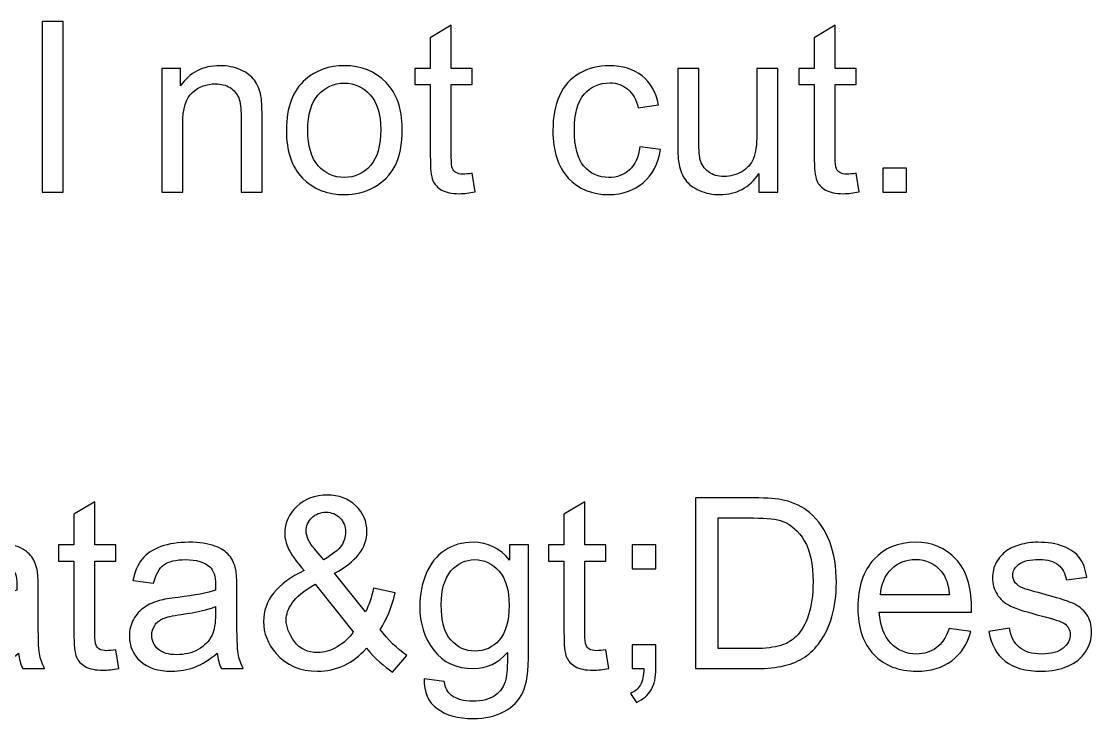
# Model space of a CAD drawing. Header units: centimetres. Extents: x -30.6 to 14.2, y -21.2 to 7.4.
# Drawn here: x -23.439 to -21.775, y -0.649 to 0.434 of the extents above; entities that cross this region are included whole.
import ezdxf

# ---------------------------------------------------------------- set-up
doc = ezdxf.new("R2010")
doc.units = ezdxf.units.CM
doc.header["$MEASUREMENT"] = 0
doc.layers.add('Layer 1', color=7, linetype='Continuous')

msp = doc.modelspace()

# ---------------------------------------------------------------- linework, layer by layer
at = {"layer": 'Layer 1'}
for points, knots in [([(-23.40646, 0.16917), (-23.40646, 0.16917), (-23.40646, 0.43439), (-23.40646, 0.43439), (-23.40646, 0.43439), (-23.40646, 0.43439), (-23.37387, 0.43439), (-23.37387, 0.43439), (-23.37387, 0.43439), (-23.37387, 0.43439), (-23.37387, 0.16917), (-23.37387, 0.16917), (-23.37387, 0.16917), (-23.37387, 0.16917), (-23.40646, 0.16917), (-23.40646, 0.16917)], [0, 0, 0, 0, 0.2, 0.2, 0.2, 0.2, 0.4, 0.4, 0.4, 0.4, 0.6, 0.6, 0.6, 0.6, 1, 1, 1, 1]), ([(-22.73772, 0.19825), (-22.73772, 0.19825), (-22.73328, 0.16948), (-22.73328, 0.16948), (-22.73328, 0.16948), (-22.74241, 0.16756), (-22.75063, 0.16658), (-22.75779, 0.16658), (-22.75779, 0.16658), (-22.76958, 0.16658), (-22.77872, 0.16843), (-22.78526, 0.1722), (-22.78526, 0.1722), (-22.79174, 0.17596), (-22.79631, 0.18084), (-22.79896, 0.18695), (-22.79896, 0.18695), (-22.80162, 0.19306), (-22.80292, 0.2059), (-22.80292, 0.22547), (-22.80292, 0.22547), (-22.80292, 0.22547), (-22.80292, 0.33623), (-22.80292, 0.33623), (-22.80292, 0.33623), (-22.80292, 0.33623), (-22.82699, 0.33623), (-22.82699, 0.33623), (-22.82699, 0.33623), (-22.82699, 0.33623), (-22.82699, 0.36142), (-22.82699, 0.36142), (-22.82699, 0.36142), (-22.82699, 0.36142), (-22.80292, 0.36142), (-22.80292, 0.36142), (-22.80292, 0.36142), (-22.80292, 0.36142), (-22.80292, 0.40896), (-22.80292, 0.40896), (-22.80292, 0.40896), (-22.80292, 0.40896), (-22.77032, 0.42853), (-22.77032, 0.42853), (-22.77032, 0.42853), (-22.77032, 0.42853), (-22.77032, 0.36142), (-22.77032, 0.36142), (-22.77032, 0.36142), (-22.77032, 0.36142), (-22.73772, 0.36142), (-22.73772, 0.36142), (-22.73772, 0.36142), (-22.73772, 0.36142), (-22.73772, 0.33623), (-22.73772, 0.33623), (-22.73772, 0.33623), (-22.73772, 0.33623), (-22.77032, 0.33623), (-22.77032, 0.33623), (-22.77032, 0.33623), (-22.77032, 0.33623), (-22.77032, 0.22362), (-22.77032, 0.22362), (-22.77032, 0.22362), (-22.77032, 0.2143), (-22.76976, 0.20831), (-22.76859, 0.20566), (-22.76859, 0.20566), (-22.76748, 0.203), (-22.76563, 0.2009), (-22.76303, 0.1993), (-22.76303, 0.1993), (-22.76044, 0.19775), (-22.75674, 0.19695), (-22.75192, 0.19695), (-22.75192, 0.19695), (-22.74834, 0.19695), (-22.74359, 0.19738), (-22.73772, 0.19825)], [0, 0, 0, 0, 0.047619, 0.047619, 0.047619, 0.047619, 0.0952381, 0.0952381, 0.0952381, 0.0952381, 0.1428571, 0.1428571, 0.1428571, 0.1428571, 0.1904762, 0.1904762, 0.1904762, 0.1904762, 0.2380952, 0.2380952, 0.2380952, 0.2380952, 0.2857143, 0.2857143, 0.2857143, 0.2857143, 0.3333333, 0.3333333, 0.3333333, 0.3333333, 0.3809524, 0.3809524, 0.3809524, 0.3809524, 0.4285714, 0.4285714, 0.4285714, 0.4285714, 0.4761905, 0.4761905, 0.4761905, 0.4761905, 0.5238095, 0.5238095, 0.5238095, 0.5238095, 0.5714286, 0.5714286, 0.5714286, 0.5714286, 0.6190476, 0.6190476, 0.6190476, 0.6190476, 0.6666667, 0.6666667, 0.6666667, 0.6666667, 0.7142857, 0.7142857, 0.7142857, 0.7142857, 0.7619048, 0.7619048, 0.7619048, 0.7619048, 0.8095238, 0.8095238, 0.8095238, 0.8095238, 0.8571429, 0.8571429, 0.8571429, 0.8571429, 0.9047619, 0.9047619, 0.9047619, 0.9047619, 1, 1, 1, 1]), ([(-22.14065, 0.19825), (-22.14065, 0.19825), (-22.13621, 0.16948), (-22.13621, 0.16948), (-22.13621, 0.16948), (-22.14534, 0.16756), (-22.15356, 0.16658), (-22.16072, 0.16658), (-22.16072, 0.16658), (-22.17251, 0.16658), (-22.18165, 0.16843), (-22.18819, 0.1722), (-22.18819, 0.1722), (-22.19467, 0.17596), (-22.19924, 0.18084), (-22.20189, 0.18695), (-22.20189, 0.18695), (-22.20455, 0.19306), (-22.20585, 0.2059), (-22.20585, 0.22547), (-22.20585, 0.22547), (-22.20585, 0.22547), (-22.20585, 0.33623), (-22.20585, 0.33623), (-22.20585, 0.33623), (-22.20585, 0.33623), (-22.22992, 0.33623), (-22.22992, 0.33623), (-22.22992, 0.33623), (-22.22992, 0.33623), (-22.22992, 0.36142), (-22.22992, 0.36142), (-22.22992, 0.36142), (-22.22992, 0.36142), (-22.20585, 0.36142), (-22.20585, 0.36142), (-22.20585, 0.36142), (-22.20585, 0.36142), (-22.20585, 0.40896), (-22.20585, 0.40896), (-22.20585, 0.40896), (-22.20585, 0.40896), (-22.17325, 0.42853), (-22.17325, 0.42853), (-22.17325, 0.42853), (-22.17325, 0.42853), (-22.17325, 0.36142), (-22.17325, 0.36142), (-22.17325, 0.36142), (-22.17325, 0.36142), (-22.14065, 0.36142), (-22.14065, 0.36142), (-22.14065, 0.36142), (-22.14065, 0.36142), (-22.14065, 0.33623), (-22.14065, 0.33623), (-22.14065, 0.33623), (-22.14065, 0.33623), (-22.17325, 0.33623), (-22.17325, 0.33623), (-22.17325, 0.33623), (-22.17325, 0.33623), (-22.17325, 0.22362), (-22.17325, 0.22362), (-22.17325, 0.22362), (-22.17325, 0.2143), (-22.17269, 0.20831), (-22.17152, 0.20566), (-22.17152, 0.20566), (-22.17041, 0.203), (-22.16856, 0.2009), (-22.16596, 0.1993), (-22.16596, 0.1993), (-22.16337, 0.19775), (-22.15967, 0.19695), (-22.15485, 0.19695), (-22.15485, 0.19695), (-22.15127, 0.19695), (-22.14652, 0.19738), (-22.14065, 0.19825)], [0, 0, 0, 0, 0.047619, 0.047619, 0.047619, 0.047619, 0.0952381, 0.0952381, 0.0952381, 0.0952381, 0.1428571, 0.1428571, 0.1428571, 0.1428571, 0.1904762, 0.1904762, 0.1904762, 0.1904762, 0.2380952, 0.2380952, 0.2380952, 0.2380952, 0.2857143, 0.2857143, 0.2857143, 0.2857143, 0.3333333, 0.3333333, 0.3333333, 0.3333333, 0.3809524, 0.3809524, 0.3809524, 0.3809524, 0.4285714, 0.4285714, 0.4285714, 0.4285714, 0.4761905, 0.4761905, 0.4761905, 0.4761905, 0.5238095, 0.5238095, 0.5238095, 0.5238095, 0.5714286, 0.5714286, 0.5714286, 0.5714286, 0.6190476, 0.6190476, 0.6190476, 0.6190476, 0.6666667, 0.6666667, 0.6666667, 0.6666667, 0.7142857, 0.7142857, 0.7142857, 0.7142857, 0.7619048, 0.7619048, 0.7619048, 0.7619048, 0.8095238, 0.8095238, 0.8095238, 0.8095238, 0.8571429, 0.8571429, 0.8571429, 0.8571429, 0.9047619, 0.9047619, 0.9047619, 0.9047619, 1, 1, 1, 1]), ([(-23.22051, 0.16917), (-23.22051, 0.16917), (-23.22051, 0.36142), (-23.22051, 0.36142), (-23.22051, 0.36142), (-23.22051, 0.36142), (-23.19125, 0.36142), (-23.19125, 0.36142), (-23.19125, 0.36142), (-23.19125, 0.36142), (-23.19125, 0.33413), (-23.19125, 0.33413), (-23.19125, 0.33413), (-23.17717, 0.35506), (-23.1568, 0.36549), (-23.13019, 0.36549), (-23.13019, 0.36549), (-23.11859, 0.36549), (-23.10797, 0.36339), (-23.09827, 0.35926), (-23.09827, 0.35926), (-23.08858, 0.35512), (-23.0813, 0.34963), (-23.07648, 0.3429), (-23.07648, 0.3429), (-23.07167, 0.33617), (-23.06827, 0.32814), (-23.06636, 0.31888), (-23.06636, 0.31888), (-23.06518, 0.31283), (-23.06457, 0.30227), (-23.06457, 0.28721), (-23.06457, 0.28721), (-23.06457, 0.28721), (-23.06457, 0.16917), (-23.06457, 0.16917), (-23.06457, 0.16917), (-23.06457, 0.16917), (-23.09716, 0.16917), (-23.09716, 0.16917), (-23.09716, 0.16917), (-23.09716, 0.16917), (-23.09716, 0.28598), (-23.09716, 0.28598), (-23.09716, 0.28598), (-23.09716, 0.29925), (-23.0984, 0.30919), (-23.10093, 0.31573), (-23.10093, 0.31573), (-23.10346, 0.32228), (-23.10797, 0.32752), (-23.11439, 0.33148), (-23.11439, 0.33148), (-23.12081, 0.33537), (-23.1284, 0.33734), (-23.13704, 0.33734), (-23.13704, 0.33734), (-23.15087, 0.33734), (-23.16279, 0.33296), (-23.17285, 0.32413), (-23.17285, 0.32413), (-23.18291, 0.31536), (-23.18792, 0.29863), (-23.18792, 0.27406), (-23.18792, 0.27406), (-23.18792, 0.27406), (-23.18792, 0.16917), (-23.18792, 0.16917), (-23.18792, 0.16917), (-23.18792, 0.16917), (-23.22051, 0.16917), (-23.22051, 0.16917)], [0, 0, 0, 0, 0.0526316, 0.0526316, 0.0526316, 0.0526316, 0.1052632, 0.1052632, 0.1052632, 0.1052632, 0.1578947, 0.1578947, 0.1578947, 0.1578947, 0.2105263, 0.2105263, 0.2105263, 0.2105263, 0.2631579, 0.2631579, 0.2631579, 0.2631579, 0.3157895, 0.3157895, 0.3157895, 0.3157895, 0.3684211, 0.3684211, 0.3684211, 0.3684211, 0.4210526, 0.4210526, 0.4210526, 0.4210526, 0.4736842, 0.4736842, 0.4736842, 0.4736842, 0.5263158, 0.5263158, 0.5263158, 0.5263158, 0.5789474, 0.5789474, 0.5789474, 0.5789474, 0.6315789, 0.6315789, 0.6315789, 0.6315789, 0.6842105, 0.6842105, 0.6842105, 0.6842105, 0.7368421, 0.7368421, 0.7368421, 0.7368421, 0.7894737, 0.7894737, 0.7894737, 0.7894737, 0.8421053, 0.8421053, 0.8421053, 0.8421053, 0.8947368, 0.8947368, 0.8947368, 0.8947368, 1, 1, 1, 1]), ([(-23.02672, 0.26529), (-23.02672, 0.30079), (-23.01684, 0.32709), (-22.99702, 0.34419), (-22.99702, 0.34419), (-22.98054, 0.35839), (-22.96035, 0.36549), (-22.93658, 0.36549), (-22.93658, 0.36549), (-22.91022, 0.36549), (-22.88861, 0.35685), (-22.87182, 0.33956), (-22.87182, 0.33956), (-22.85509, 0.32234), (-22.84669, 0.29845), (-22.84669, 0.26801), (-22.84669, 0.26801), (-22.84669, 0.24332), (-22.8504, 0.22393), (-22.8578, 0.20979), (-22.8578, 0.20979), (-22.86521, 0.19566), (-22.87602, 0.18467), (-22.89022, 0.17683), (-22.89022, 0.17683), (-22.90435, 0.16898), (-22.91985, 0.1651), (-22.93658, 0.1651), (-22.93658, 0.1651), (-22.9635, 0.1651), (-22.98523, 0.17368), (-23.00184, 0.1909), (-23.00184, 0.1909), (-23.01844, 0.20813), (-23.02672, 0.23294), (-23.02672, 0.26529)], [0, 0, 0, 0, 0.1, 0.1, 0.1, 0.1, 0.2, 0.2, 0.2, 0.2, 0.3, 0.3, 0.3, 0.3, 0.4, 0.4, 0.4, 0.4, 0.5, 0.5, 0.5, 0.5, 0.6, 0.6, 0.6, 0.6, 0.7, 0.7, 0.7, 0.7, 0.8, 0.8, 0.8, 0.8, 1, 1, 1, 1]), ([(-22.47706, 0.23955), (-22.47706, 0.23955), (-22.4452, 0.2351), (-22.4452, 0.2351), (-22.4452, 0.2351), (-22.44872, 0.21319), (-22.45761, 0.19609), (-22.472, 0.18368), (-22.472, 0.18368), (-22.48638, 0.17127), (-22.5041, 0.1651), (-22.52503, 0.1651), (-22.52503, 0.1651), (-22.55127, 0.1651), (-22.57238, 0.17368), (-22.58831, 0.19084), (-22.58831, 0.19084), (-22.6043, 0.208), (-22.61226, 0.23257), (-22.61226, 0.26455), (-22.61226, 0.26455), (-22.61226, 0.2853), (-22.60881, 0.30339), (-22.60195, 0.31894), (-22.60195, 0.31894), (-22.5951, 0.33444), (-22.58467, 0.34611), (-22.57059, 0.35382), (-22.57059, 0.35382), (-22.55658, 0.3616), (-22.54133, 0.36549), (-22.52478, 0.36549), (-22.52478, 0.36549), (-22.50398, 0.36549), (-22.48688, 0.36024), (-22.47366, 0.34969), (-22.47366, 0.34969), (-22.46039, 0.33913), (-22.45187, 0.32413), (-22.44817, 0.30474), (-22.44817, 0.30474), (-22.44817, 0.30474), (-22.47965, 0.29993), (-22.47965, 0.29993), (-22.47965, 0.29993), (-22.48268, 0.31283), (-22.48799, 0.32252), (-22.4957, 0.32907), (-22.4957, 0.32907), (-22.50336, 0.33555), (-22.51262, 0.33882), (-22.52349, 0.33882), (-22.52349, 0.33882), (-22.53991, 0.33882), (-22.55324, 0.33296), (-22.56355, 0.32123), (-22.56355, 0.32123), (-22.5738, 0.30944), (-22.57893, 0.29091), (-22.57893, 0.26548), (-22.57893, 0.26548), (-22.57893, 0.23967), (-22.57399, 0.22097), (-22.56411, 0.2093), (-22.56411, 0.2093), (-22.55417, 0.19763), (-22.54127, 0.19177), (-22.5254, 0.19177), (-22.5254, 0.19177), (-22.51256, 0.19177), (-22.50188, 0.19566), (-22.49336, 0.2035), (-22.49336, 0.2035), (-22.48478, 0.21127), (-22.47934, 0.22331), (-22.47706, 0.23955)], [0, 0, 0, 0, 0.05, 0.05, 0.05, 0.05, 0.1, 0.1, 0.1, 0.1, 0.15, 0.15, 0.15, 0.15, 0.2, 0.2, 0.2, 0.2, 0.25, 0.25, 0.25, 0.25, 0.3, 0.3, 0.3, 0.3, 0.35, 0.35, 0.35, 0.35, 0.4, 0.4, 0.4, 0.4, 0.45, 0.45, 0.45, 0.45, 0.5, 0.5, 0.5, 0.5, 0.55, 0.55, 0.55, 0.55, 0.6, 0.6, 0.6, 0.6, 0.65, 0.65, 0.65, 0.65, 0.7, 0.7, 0.7, 0.7, 0.75, 0.75, 0.75, 0.75, 0.8, 0.8, 0.8, 0.8, 0.85, 0.85, 0.85, 0.85, 0.9, 0.9, 0.9, 0.9, 1, 1, 1, 1]), ([(-22.29185, 0.16917), (-22.29185, 0.16917), (-22.29185, 0.19775), (-22.29185, 0.19775), (-22.29185, 0.19775), (-22.30679, 0.17596), (-22.32704, 0.1651), (-22.35266, 0.1651), (-22.35266, 0.1651), (-22.36396, 0.1651), (-22.37452, 0.16726), (-22.38433, 0.17158), (-22.38433, 0.17158), (-22.39415, 0.17596), (-22.40143, 0.18139), (-22.40619, 0.18794), (-22.40619, 0.18794), (-22.41094, 0.19454), (-22.41427, 0.20257), (-22.41619, 0.21208), (-22.41619, 0.21208), (-22.41748, 0.2185), (-22.41816, 0.22862), (-22.41816, 0.24245), (-22.41816, 0.24245), (-22.41816, 0.24245), (-22.41816, 0.36142), (-22.41816, 0.36142), (-22.41816, 0.36142), (-22.41816, 0.36142), (-22.38557, 0.36142), (-22.38557, 0.36142), (-22.38557, 0.36142), (-22.38557, 0.36142), (-22.38557, 0.25505), (-22.38557, 0.25505), (-22.38557, 0.25505), (-22.38557, 0.23807), (-22.38489, 0.22659), (-22.38359, 0.22072), (-22.38359, 0.22072), (-22.38155, 0.21214), (-22.37723, 0.20547), (-22.37056, 0.20059), (-22.37056, 0.20059), (-22.36396, 0.19572), (-22.35581, 0.19325), (-22.34605, 0.19325), (-22.34605, 0.19325), (-22.3363, 0.19325), (-22.32716, 0.19572), (-22.31864, 0.20072), (-22.31864, 0.20072), (-22.31012, 0.20572), (-22.30407, 0.21257), (-22.30049, 0.22115), (-22.30049, 0.22115), (-22.29697, 0.22973), (-22.29518, 0.24227), (-22.29518, 0.25863), (-22.29518, 0.25863), (-22.29518, 0.25863), (-22.29518, 0.36142), (-22.29518, 0.36142), (-22.29518, 0.36142), (-22.29518, 0.36142), (-22.26259, 0.36142), (-22.26259, 0.36142), (-22.26259, 0.36142), (-22.26259, 0.36142), (-22.26259, 0.16917), (-22.26259, 0.16917), (-22.26259, 0.16917), (-22.26259, 0.16917), (-22.29185, 0.16917), (-22.29185, 0.16917)], [0, 0, 0, 0, 0.05, 0.05, 0.05, 0.05, 0.1, 0.1, 0.1, 0.1, 0.15, 0.15, 0.15, 0.15, 0.2, 0.2, 0.2, 0.2, 0.25, 0.25, 0.25, 0.25, 0.3, 0.3, 0.3, 0.3, 0.35, 0.35, 0.35, 0.35, 0.4, 0.4, 0.4, 0.4, 0.45, 0.45, 0.45, 0.45, 0.5, 0.5, 0.5, 0.5, 0.55, 0.55, 0.55, 0.55, 0.6, 0.6, 0.6, 0.6, 0.65, 0.65, 0.65, 0.65, 0.7, 0.7, 0.7, 0.7, 0.75, 0.75, 0.75, 0.75, 0.8, 0.8, 0.8, 0.8, 0.85, 0.85, 0.85, 0.85, 0.9, 0.9, 0.9, 0.9, 1, 1, 1, 1]), ([(-22.99338, 0.26523), (-22.99338, 0.24066), (-22.98801, 0.22226), (-22.97727, 0.2101), (-22.97727, 0.2101), (-22.96646, 0.19788), (-22.95294, 0.19177), (-22.93658, 0.19177), (-22.93658, 0.19177), (-22.92041, 0.19177), (-22.90695, 0.19788), (-22.89614, 0.21016), (-22.89614, 0.21016), (-22.8854, 0.22245), (-22.88003, 0.24115), (-22.88003, 0.26628), (-22.88003, 0.26628), (-22.88003, 0.28999), (-22.88546, 0.30795), (-22.89627, 0.32012), (-22.89627, 0.32012), (-22.90707, 0.33234), (-22.92053, 0.33845), (-22.93658, 0.33845), (-22.93658, 0.33845), (-22.95294, 0.33845), (-22.96646, 0.3324), (-22.97727, 0.32024), (-22.97727, 0.32024), (-22.98801, 0.30808), (-22.99338, 0.28974), (-22.99338, 0.26523)], [0, 0, 0, 0, 0.1111111, 0.1111111, 0.1111111, 0.1111111, 0.2222222, 0.2222222, 0.2222222, 0.2222222, 0.3333333, 0.3333333, 0.3333333, 0.3333333, 0.4444444, 0.4444444, 0.4444444, 0.4444444, 0.5555556, 0.5555556, 0.5555556, 0.5555556, 0.6666667, 0.6666667, 0.6666667, 0.6666667, 0.7777778, 0.7777778, 0.7777778, 0.7777778, 1, 1, 1, 1]), ([(-22.09922, 0.16917), (-22.09922, 0.16917), (-22.09922, 0.20621), (-22.09922, 0.20621), (-22.09922, 0.20621), (-22.09922, 0.20621), (-22.06218, 0.20621), (-22.06218, 0.20621), (-22.06218, 0.20621), (-22.06218, 0.20621), (-22.06218, 0.16917), (-22.06218, 0.16917), (-22.06218, 0.16917), (-22.06218, 0.16917), (-22.09922, 0.16917), (-22.09922, 0.16917)], [0, 0, 0, 0, 0.2, 0.2, 0.2, 0.2, 0.4, 0.4, 0.4, 0.4, 0.6, 0.6, 0.6, 0.6, 1, 1, 1, 1]), ([(-23.29191, -0.54259), (-23.29191, -0.54259), (-23.28747, -0.57136), (-23.28747, -0.57136), (-23.28747, -0.57136), (-23.2966, -0.57328), (-23.30482, -0.57426), (-23.31198, -0.57426), (-23.31198, -0.57426), (-23.32377, -0.57426), (-23.33291, -0.57241), (-23.33945, -0.56864), (-23.33945, -0.56864), (-23.34593, -0.56488), (-23.3505, -0.56), (-23.35315, -0.55389), (-23.35315, -0.55389), (-23.35581, -0.54778), (-23.35711, -0.53494), (-23.35711, -0.51537), (-23.35711, -0.51537), (-23.35711, -0.51537), (-23.35711, -0.40461), (-23.35711, -0.40461), (-23.35711, -0.40461), (-23.35711, -0.40461), (-23.38118, -0.40461), (-23.38118, -0.40461), (-23.38118, -0.40461), (-23.38118, -0.40461), (-23.38118, -0.37942), (-23.38118, -0.37942), (-23.38118, -0.37942), (-23.38118, -0.37942), (-23.35711, -0.37942), (-23.35711, -0.37942), (-23.35711, -0.37942), (-23.35711, -0.37942), (-23.35711, -0.33188), (-23.35711, -0.33188), (-23.35711, -0.33188), (-23.35711, -0.33188), (-23.32451, -0.31231), (-23.32451, -0.31231), (-23.32451, -0.31231), (-23.32451, -0.31231), (-23.32451, -0.37942), (-23.32451, -0.37942), (-23.32451, -0.37942), (-23.32451, -0.37942), (-23.29191, -0.37942), (-23.29191, -0.37942), (-23.29191, -0.37942), (-23.29191, -0.37942), (-23.29191, -0.40461), (-23.29191, -0.40461), (-23.29191, -0.40461), (-23.29191, -0.40461), (-23.32451, -0.40461), (-23.32451, -0.40461), (-23.32451, -0.40461), (-23.32451, -0.40461), (-23.32451, -0.51722), (-23.32451, -0.51722), (-23.32451, -0.51722), (-23.32451, -0.52654), (-23.32395, -0.53253), (-23.32278, -0.53518), (-23.32278, -0.53518), (-23.32167, -0.53784), (-23.31982, -0.53994), (-23.31722, -0.54154), (-23.31722, -0.54154), (-23.31463, -0.54309), (-23.31093, -0.54389), (-23.30611, -0.54389), (-23.30611, -0.54389), (-23.30253, -0.54389), (-23.29778, -0.54346), (-23.29191, -0.54259)], [0, 0, 0, 0, 0.047619, 0.047619, 0.047619, 0.047619, 0.0952381, 0.0952381, 0.0952381, 0.0952381, 0.1428571, 0.1428571, 0.1428571, 0.1428571, 0.1904762, 0.1904762, 0.1904762, 0.1904762, 0.2380952, 0.2380952, 0.2380952, 0.2380952, 0.2857143, 0.2857143, 0.2857143, 0.2857143, 0.3333333, 0.3333333, 0.3333333, 0.3333333, 0.3809524, 0.3809524, 0.3809524, 0.3809524, 0.4285714, 0.4285714, 0.4285714, 0.4285714, 0.4761905, 0.4761905, 0.4761905, 0.4761905, 0.5238095, 0.5238095, 0.5238095, 0.5238095, 0.5714286, 0.5714286, 0.5714286, 0.5714286, 0.6190476, 0.6190476, 0.6190476, 0.6190476, 0.6666667, 0.6666667, 0.6666667, 0.6666667, 0.7142857, 0.7142857, 0.7142857, 0.7142857, 0.7619048, 0.7619048, 0.7619048, 0.7619048, 0.8095238, 0.8095238, 0.8095238, 0.8095238, 0.8571429, 0.8571429, 0.8571429, 0.8571429, 0.9047619, 0.9047619, 0.9047619, 0.9047619, 1, 1, 1, 1]), ([(-22.90197, -0.54018), (-22.91272, -0.55204), (-22.92445, -0.56093), (-22.9371, -0.56685), (-22.9371, -0.56685), (-22.94976, -0.57278), (-22.96346, -0.57574), (-22.97822, -0.57574), (-22.97822, -0.57574), (-23.00538, -0.57574), (-23.02693, -0.56661), (-23.04286, -0.54833), (-23.04286, -0.54833), (-23.05576, -0.53339), (-23.06224, -0.51679), (-23.06224, -0.49839), (-23.06224, -0.49839), (-23.06224, -0.48203), (-23.05699, -0.46727), (-23.04644, -0.45412), (-23.04644, -0.45412), (-23.03588, -0.44091), (-23.02008, -0.42937), (-22.99915, -0.41937), (-22.99915, -0.41937), (-23.01119, -0.40566), (-23.01921, -0.39449), (-23.02322, -0.3859), (-23.02322, -0.3859), (-23.02724, -0.37738), (-23.02927, -0.36911), (-23.02927, -0.36115), (-23.02927, -0.36115), (-23.02927, -0.34522), (-23.02304, -0.33139), (-23.01051, -0.31966), (-23.01051, -0.31966), (-22.99804, -0.30787), (-22.98229, -0.302), (-22.96328, -0.302), (-22.96328, -0.302), (-22.94519, -0.302), (-22.93031, -0.30756), (-22.91877, -0.31867), (-22.91877, -0.31867), (-22.90722, -0.32979), (-22.90148, -0.34318), (-22.90148, -0.35874), (-22.90148, -0.35874), (-22.90148, -0.38399), (-22.91827, -0.4056), (-22.95192, -0.42344), (-22.95192, -0.42344), (-22.95192, -0.42344), (-22.90389, -0.4837), (-22.90389, -0.4837), (-22.90389, -0.4837), (-22.89839, -0.47308), (-22.89413, -0.46079), (-22.89111, -0.44678), (-22.89111, -0.44678), (-22.89111, -0.44678), (-22.8574, -0.45406), (-22.8574, -0.45406), (-22.8574, -0.45406), (-22.8632, -0.47715), (-22.87104, -0.49604), (-22.88098, -0.5108), (-22.88098, -0.5108), (-22.86882, -0.52691), (-22.85499, -0.54043), (-22.83962, -0.55142), (-22.83962, -0.55142), (-22.83962, -0.55142), (-22.86147, -0.57723), (-22.86147, -0.57723), (-22.86147, -0.57723), (-22.87456, -0.56889), (-22.88802, -0.55648), (-22.90197, -0.54018)], [0, 0, 0, 0, 0.047619, 0.047619, 0.047619, 0.047619, 0.0952381, 0.0952381, 0.0952381, 0.0952381, 0.1428571, 0.1428571, 0.1428571, 0.1428571, 0.1904762, 0.1904762, 0.1904762, 0.1904762, 0.2380952, 0.2380952, 0.2380952, 0.2380952, 0.2857143, 0.2857143, 0.2857143, 0.2857143, 0.3333333, 0.3333333, 0.3333333, 0.3333333, 0.3809524, 0.3809524, 0.3809524, 0.3809524, 0.4285714, 0.4285714, 0.4285714, 0.4285714, 0.4761905, 0.4761905, 0.4761905, 0.4761905, 0.5238095, 0.5238095, 0.5238095, 0.5238095, 0.5714286, 0.5714286, 0.5714286, 0.5714286, 0.6190476, 0.6190476, 0.6190476, 0.6190476, 0.6666667, 0.6666667, 0.6666667, 0.6666667, 0.7142857, 0.7142857, 0.7142857, 0.7142857, 0.7619048, 0.7619048, 0.7619048, 0.7619048, 0.8095238, 0.8095238, 0.8095238, 0.8095238, 0.8571429, 0.8571429, 0.8571429, 0.8571429, 0.9047619, 0.9047619, 0.9047619, 0.9047619, 1, 1, 1, 1]), ([(-22.52988, -0.54259), (-22.52988, -0.54259), (-22.52544, -0.57136), (-22.52544, -0.57136), (-22.52544, -0.57136), (-22.53457, -0.57328), (-22.54279, -0.57426), (-22.54995, -0.57426), (-22.54995, -0.57426), (-22.56174, -0.57426), (-22.57088, -0.57241), (-22.57742, -0.56864), (-22.57742, -0.56864), (-22.5839, -0.56488), (-22.58847, -0.56), (-22.59112, -0.55389), (-22.59112, -0.55389), (-22.59378, -0.54778), (-22.59508, -0.53494), (-22.59508, -0.51537), (-22.59508, -0.51537), (-22.59508, -0.51537), (-22.59508, -0.40461), (-22.59508, -0.40461), (-22.59508, -0.40461), (-22.59508, -0.40461), (-22.61915, -0.40461), (-22.61915, -0.40461), (-22.61915, -0.40461), (-22.61915, -0.40461), (-22.61915, -0.37942), (-22.61915, -0.37942), (-22.61915, -0.37942), (-22.61915, -0.37942), (-22.59508, -0.37942), (-22.59508, -0.37942), (-22.59508, -0.37942), (-22.59508, -0.37942), (-22.59508, -0.33188), (-22.59508, -0.33188), (-22.59508, -0.33188), (-22.59508, -0.33188), (-22.56248, -0.31231), (-22.56248, -0.31231), (-22.56248, -0.31231), (-22.56248, -0.31231), (-22.56248, -0.37942), (-22.56248, -0.37942), (-22.56248, -0.37942), (-22.56248, -0.37942), (-22.52988, -0.37942), (-22.52988, -0.37942), (-22.52988, -0.37942), (-22.52988, -0.37942), (-22.52988, -0.40461), (-22.52988, -0.40461), (-22.52988, -0.40461), (-22.52988, -0.40461), (-22.56248, -0.40461), (-22.56248, -0.40461), (-22.56248, -0.40461), (-22.56248, -0.40461), (-22.56248, -0.51722), (-22.56248, -0.51722), (-22.56248, -0.51722), (-22.56248, -0.52654), (-22.56192, -0.53253), (-22.56075, -0.53518), (-22.56075, -0.53518), (-22.55964, -0.53784), (-22.55779, -0.53994), (-22.55519, -0.54154), (-22.55519, -0.54154), (-22.5526, -0.54309), (-22.5489, -0.54389), (-22.54408, -0.54389), (-22.54408, -0.54389), (-22.5405, -0.54389), (-22.53575, -0.54346), (-22.52988, -0.54259)], [0, 0, 0, 0, 0.047619, 0.047619, 0.047619, 0.047619, 0.0952381, 0.0952381, 0.0952381, 0.0952381, 0.1428571, 0.1428571, 0.1428571, 0.1428571, 0.1904762, 0.1904762, 0.1904762, 0.1904762, 0.2380952, 0.2380952, 0.2380952, 0.2380952, 0.2857143, 0.2857143, 0.2857143, 0.2857143, 0.3333333, 0.3333333, 0.3333333, 0.3333333, 0.3809524, 0.3809524, 0.3809524, 0.3809524, 0.4285714, 0.4285714, 0.4285714, 0.4285714, 0.4761905, 0.4761905, 0.4761905, 0.4761905, 0.5238095, 0.5238095, 0.5238095, 0.5238095, 0.5714286, 0.5714286, 0.5714286, 0.5714286, 0.6190476, 0.6190476, 0.6190476, 0.6190476, 0.6666667, 0.6666667, 0.6666667, 0.6666667, 0.7142857, 0.7142857, 0.7142857, 0.7142857, 0.7619048, 0.7619048, 0.7619048, 0.7619048, 0.8095238, 0.8095238, 0.8095238, 0.8095238, 0.8571429, 0.8571429, 0.8571429, 0.8571429, 0.9047619, 0.9047619, 0.9047619, 0.9047619, 1, 1, 1, 1]), ([(-22.39072, -0.57167), (-22.39072, -0.57167), (-22.39072, -0.30645), (-22.39072, -0.30645), (-22.39072, -0.30645), (-22.39072, -0.30645), (-22.29935, -0.30645), (-22.29935, -0.30645), (-22.29935, -0.30645), (-22.27873, -0.30645), (-22.26298, -0.30768), (-22.25212, -0.31022), (-22.25212, -0.31022), (-22.23693, -0.31373), (-22.22397, -0.32009), (-22.21322, -0.32923), (-22.21322, -0.32923), (-22.19921, -0.34108), (-22.18878, -0.35615), (-22.18186, -0.37454), (-22.18186, -0.37454), (-22.17489, -0.39294), (-22.17143, -0.41399), (-22.17143, -0.43764), (-22.17143, -0.43764), (-22.17143, -0.45777), (-22.17378, -0.47561), (-22.17847, -0.49117), (-22.17847, -0.49117), (-22.18316, -0.50672), (-22.18921, -0.51963), (-22.19656, -0.52981), (-22.19656, -0.52981), (-22.20396, -0.54), (-22.21199, -0.54802), (-22.22076, -0.55383), (-22.22076, -0.55383), (-22.22946, -0.55969), (-22.24002, -0.56414), (-22.25237, -0.56716), (-22.25237, -0.56716), (-22.26477, -0.57019), (-22.27897, -0.57167), (-22.29503, -0.57167), (-22.29503, -0.57167), (-22.29503, -0.57167), (-22.39072, -0.57167), (-22.39072, -0.57167)], [0, 0, 0, 0, 0.0769231, 0.0769231, 0.0769231, 0.0769231, 0.1538462, 0.1538462, 0.1538462, 0.1538462, 0.2307692, 0.2307692, 0.2307692, 0.2307692, 0.3076923, 0.3076923, 0.3076923, 0.3076923, 0.3846154, 0.3846154, 0.3846154, 0.3846154, 0.4615385, 0.4615385, 0.4615385, 0.4615385, 0.5384615, 0.5384615, 0.5384615, 0.5384615, 0.6153846, 0.6153846, 0.6153846, 0.6153846, 0.6923077, 0.6923077, 0.6923077, 0.6923077, 0.7692308, 0.7692308, 0.7692308, 0.7692308, 0.8461538, 0.8461538, 0.8461538, 0.8461538, 1, 1, 1, 1]), ([(-22.96865, -0.40245), (-22.95445, -0.39405), (-22.94531, -0.38677), (-22.94111, -0.38047), (-22.94111, -0.38047), (-22.93692, -0.37417), (-22.93482, -0.3672), (-22.93482, -0.35954), (-22.93482, -0.35954), (-22.93482, -0.35047), (-22.93772, -0.34306), (-22.94346, -0.33732), (-22.94346, -0.33732), (-22.9492, -0.33158), (-22.95643, -0.32867), (-22.96501, -0.32867), (-22.96501, -0.32867), (-22.97384, -0.32867), (-22.98124, -0.33151), (-22.98711, -0.33719), (-22.98711, -0.33719), (-22.99297, -0.34287), (-22.99594, -0.34985), (-22.99594, -0.35812), (-22.99594, -0.35812), (-22.99594, -0.3622), (-22.99489, -0.36658), (-22.99273, -0.37109), (-22.99273, -0.37109), (-22.99063, -0.37566), (-22.98748, -0.38047), (-22.98322, -0.38553), (-22.98322, -0.38553), (-22.98322, -0.38553), (-22.96865, -0.40245), (-22.96865, -0.40245)], [0, 0, 0, 0, 0.1, 0.1, 0.1, 0.1, 0.2, 0.2, 0.2, 0.2, 0.3, 0.3, 0.3, 0.3, 0.4, 0.4, 0.4, 0.4, 0.5, 0.5, 0.5, 0.5, 0.6, 0.6, 0.6, 0.6, 0.7, 0.7, 0.7, 0.7, 0.8, 0.8, 0.8, 0.8, 1, 1, 1, 1]), ([(-22.35553, -0.54055), (-22.35553, -0.54055), (-22.29898, -0.54055), (-22.29898, -0.54055), (-22.29898, -0.54055), (-22.28151, -0.54055), (-22.2678, -0.53895), (-22.25786, -0.53568), (-22.25786, -0.53568), (-22.24792, -0.53241), (-22.24002, -0.52784), (-22.23409, -0.52191), (-22.23409, -0.52191), (-22.22582, -0.51358), (-22.21934, -0.50234), (-22.21471, -0.48826), (-22.21471, -0.48826), (-22.21008, -0.47419), (-22.20773, -0.45715), (-22.20773, -0.43708), (-22.20773, -0.43708), (-22.20773, -0.4093), (-22.2123, -0.38794), (-22.22137, -0.373), (-22.22137, -0.373), (-22.23045, -0.35806), (-22.2415, -0.34806), (-22.25453, -0.343), (-22.25453, -0.343), (-22.26391, -0.33935), (-22.27904, -0.33756), (-22.2999, -0.33756), (-22.2999, -0.33756), (-22.2999, -0.33756), (-22.35553, -0.33756), (-22.35553, -0.33756), (-22.35553, -0.33756), (-22.35553, -0.33756), (-22.35553, -0.54055), (-22.35553, -0.54055)], [0, 0, 0, 0, 0.0909091, 0.0909091, 0.0909091, 0.0909091, 0.1818182, 0.1818182, 0.1818182, 0.1818182, 0.2727273, 0.2727273, 0.2727273, 0.2727273, 0.3636364, 0.3636364, 0.3636364, 0.3636364, 0.4545455, 0.4545455, 0.4545455, 0.4545455, 0.5454545, 0.5454545, 0.5454545, 0.5454545, 0.6363636, 0.6363636, 0.6363636, 0.6363636, 0.7272727, 0.7272727, 0.7272727, 0.7272727, 0.8181818, 0.8181818, 0.8181818, 0.8181818, 1, 1, 1, 1]), ([(-23.44311, -0.54759), (-23.45521, -0.5579), (-23.46688, -0.56513), (-23.47805, -0.56939), (-23.47805, -0.56939), (-23.48923, -0.57365), (-23.5012, -0.57574), (-23.51405, -0.57574), (-23.51405, -0.57574), (-23.53516, -0.57574), (-23.5514, -0.57062), (-23.56276, -0.56031), (-23.56276, -0.56031), (-23.57412, -0.55006), (-23.57979, -0.53691), (-23.57979, -0.52092), (-23.57979, -0.52092), (-23.57979, -0.51154), (-23.57763, -0.50296), (-23.57337, -0.49518), (-23.57337, -0.49518), (-23.56905, -0.4874), (-23.56343, -0.48123), (-23.55652, -0.47653), (-23.55652, -0.47653), (-23.54954, -0.47184), (-23.54177, -0.46826), (-23.53306, -0.46585), (-23.53306, -0.46585), (-23.52664, -0.46419), (-23.51695, -0.46258), (-23.50404, -0.46098), (-23.50404, -0.46098), (-23.47774, -0.45789), (-23.4583, -0.45412), (-23.44589, -0.4498), (-23.44589, -0.4498), (-23.44576, -0.44536), (-23.4457, -0.44252), (-23.4457, -0.44134), (-23.4457, -0.44134), (-23.4457, -0.42813), (-23.44879, -0.41881), (-23.45496, -0.41338), (-23.45496, -0.41338), (-23.4633, -0.40603), (-23.47571, -0.40239), (-23.49213, -0.40239), (-23.49213, -0.40239), (-23.5075, -0.40239), (-23.51886, -0.4051), (-23.52615, -0.41048), (-23.52615, -0.41048), (-23.53349, -0.41585), (-23.53886, -0.42535), (-23.54238, -0.43906), (-23.54238, -0.43906), (-23.54238, -0.43906), (-23.57424, -0.43461), (-23.57424, -0.43461), (-23.57424, -0.43461), (-23.57134, -0.42097), (-23.56658, -0.40992), (-23.55992, -0.40152), (-23.55992, -0.40152), (-23.55325, -0.39313), (-23.54362, -0.38671), (-23.53102, -0.38214), (-23.53102, -0.38214), (-23.51849, -0.37763), (-23.50386, -0.37535), (-23.48731, -0.37535), (-23.48731, -0.37535), (-23.47089, -0.37535), (-23.45749, -0.37726), (-23.44718, -0.38115), (-23.44718, -0.38115), (-23.43694, -0.38504), (-23.42934, -0.38986), (-23.42453, -0.39572), (-23.42453, -0.39572), (-23.41971, -0.40159), (-23.41632, -0.40899), (-23.41434, -0.41795), (-23.41434, -0.41795), (-23.41329, -0.4235), (-23.41274, -0.4335), (-23.41274, -0.44789), (-23.41274, -0.44789), (-23.41274, -0.44789), (-23.41274, -0.4911), (-23.41274, -0.4911), (-23.41274, -0.4911), (-23.41274, -0.52129), (-23.41206, -0.54037), (-23.4107, -0.54846), (-23.4107, -0.54846), (-23.4094, -0.55654), (-23.40669, -0.56426), (-23.40273, -0.57167), (-23.40273, -0.57167), (-23.40273, -0.57167), (-23.43681, -0.57167), (-23.43681, -0.57167), (-23.43681, -0.57167), (-23.44008, -0.56482), (-23.44218, -0.55679), (-23.44311, -0.54759)], [0, 0, 0, 0, 0.0357143, 0.0357143, 0.0357143, 0.0357143, 0.0714286, 0.0714286, 0.0714286, 0.0714286, 0.1071429, 0.1071429, 0.1071429, 0.1071429, 0.1428571, 0.1428571, 0.1428571, 0.1428571, 0.1785714, 0.1785714, 0.1785714, 0.1785714, 0.2142857, 0.2142857, 0.2142857, 0.2142857, 0.25, 0.25, 0.25, 0.25, 0.2857143, 0.2857143, 0.2857143, 0.2857143, 0.3214286, 0.3214286, 0.3214286, 0.3214286, 0.3571429, 0.3571429, 0.3571429, 0.3571429, 0.3928571, 0.3928571, 0.3928571, 0.3928571, 0.4285714, 0.4285714, 0.4285714, 0.4285714, 0.4642857, 0.4642857, 0.4642857, 0.4642857, 0.5, 0.5, 0.5, 0.5, 0.5357143, 0.5357143, 0.5357143, 0.5357143, 0.5714286, 0.5714286, 0.5714286, 0.5714286, 0.6071429, 0.6071429, 0.6071429, 0.6071429, 0.6428571, 0.6428571, 0.6428571, 0.6428571, 0.6785714, 0.6785714, 0.6785714, 0.6785714, 0.7142857, 0.7142857, 0.7142857, 0.7142857, 0.75, 0.75, 0.75, 0.75, 0.7857143, 0.7857143, 0.7857143, 0.7857143, 0.8214286, 0.8214286, 0.8214286, 0.8214286, 0.8571429, 0.8571429, 0.8571429, 0.8571429, 0.8928571, 0.8928571, 0.8928571, 0.8928571, 0.9285714, 0.9285714, 0.9285714, 0.9285714, 1, 1, 1, 1]), ([(-23.13417, -0.54759), (-23.14627, -0.5579), (-23.15794, -0.56513), (-23.16911, -0.56939), (-23.16911, -0.56939), (-23.18029, -0.57365), (-23.19226, -0.57574), (-23.20511, -0.57574), (-23.20511, -0.57574), (-23.22622, -0.57574), (-23.24246, -0.57062), (-23.25382, -0.56031), (-23.25382, -0.56031), (-23.26518, -0.55006), (-23.27085, -0.53691), (-23.27085, -0.52092), (-23.27085, -0.52092), (-23.27085, -0.51154), (-23.26869, -0.50296), (-23.26443, -0.49518), (-23.26443, -0.49518), (-23.26011, -0.4874), (-23.25449, -0.48123), (-23.24758, -0.47653), (-23.24758, -0.47653), (-23.2406, -0.47184), (-23.23283, -0.46826), (-23.22412, -0.46585), (-23.22412, -0.46585), (-23.2177, -0.46419), (-23.20801, -0.46258), (-23.1951, -0.46098), (-23.1951, -0.46098), (-23.1688, -0.45789), (-23.14936, -0.45412), (-23.13695, -0.4498), (-23.13695, -0.4498), (-23.13682, -0.44536), (-23.13676, -0.44252), (-23.13676, -0.44134), (-23.13676, -0.44134), (-23.13676, -0.42813), (-23.13985, -0.41881), (-23.14602, -0.41338), (-23.14602, -0.41338), (-23.15436, -0.40603), (-23.16677, -0.40239), (-23.18319, -0.40239), (-23.18319, -0.40239), (-23.19856, -0.40239), (-23.20992, -0.4051), (-23.21721, -0.41048), (-23.21721, -0.41048), (-23.22455, -0.41585), (-23.22992, -0.42535), (-23.23344, -0.43906), (-23.23344, -0.43906), (-23.23344, -0.43906), (-23.2653, -0.43461), (-23.2653, -0.43461), (-23.2653, -0.43461), (-23.2624, -0.42097), (-23.25764, -0.40992), (-23.25098, -0.40152), (-23.25098, -0.40152), (-23.24431, -0.39313), (-23.23468, -0.38671), (-23.22208, -0.38214), (-23.22208, -0.38214), (-23.20955, -0.37763), (-23.19492, -0.37535), (-23.17837, -0.37535), (-23.17837, -0.37535), (-23.16195, -0.37535), (-23.14855, -0.37726), (-23.13824, -0.38115), (-23.13824, -0.38115), (-23.128, -0.38504), (-23.1204, -0.38986), (-23.11559, -0.39572), (-23.11559, -0.39572), (-23.11077, -0.40159), (-23.10738, -0.40899), (-23.1054, -0.41795), (-23.1054, -0.41795), (-23.10435, -0.4235), (-23.1038, -0.4335), (-23.1038, -0.44789), (-23.1038, -0.44789), (-23.1038, -0.44789), (-23.1038, -0.4911), (-23.1038, -0.4911), (-23.1038, -0.4911), (-23.1038, -0.52129), (-23.10312, -0.54037), (-23.10176, -0.54846), (-23.10176, -0.54846), (-23.10046, -0.55654), (-23.09775, -0.56426), (-23.09379, -0.57167), (-23.09379, -0.57167), (-23.09379, -0.57167), (-23.12787, -0.57167), (-23.12787, -0.57167), (-23.12787, -0.57167), (-23.13114, -0.56482), (-23.13324, -0.55679), (-23.13417, -0.54759)], [0, 0, 0, 0, 0.0357143, 0.0357143, 0.0357143, 0.0357143, 0.0714286, 0.0714286, 0.0714286, 0.0714286, 0.1071429, 0.1071429, 0.1071429, 0.1071429, 0.1428571, 0.1428571, 0.1428571, 0.1428571, 0.1785714, 0.1785714, 0.1785714, 0.1785714, 0.2142857, 0.2142857, 0.2142857, 0.2142857, 0.25, 0.25, 0.25, 0.25, 0.2857143, 0.2857143, 0.2857143, 0.2857143, 0.3214286, 0.3214286, 0.3214286, 0.3214286, 0.3571429, 0.3571429, 0.3571429, 0.3571429, 0.3928571, 0.3928571, 0.3928571, 0.3928571, 0.4285714, 0.4285714, 0.4285714, 0.4285714, 0.4642857, 0.4642857, 0.4642857, 0.4642857, 0.5, 0.5, 0.5, 0.5, 0.5357143, 0.5357143, 0.5357143, 0.5357143, 0.5714286, 0.5714286, 0.5714286, 0.5714286, 0.6071429, 0.6071429, 0.6071429, 0.6071429, 0.6428571, 0.6428571, 0.6428571, 0.6428571, 0.6785714, 0.6785714, 0.6785714, 0.6785714, 0.7142857, 0.7142857, 0.7142857, 0.7142857, 0.75, 0.75, 0.75, 0.75, 0.7857143, 0.7857143, 0.7857143, 0.7857143, 0.8214286, 0.8214286, 0.8214286, 0.8214286, 0.8571429, 0.8571429, 0.8571429, 0.8571429, 0.8928571, 0.8928571, 0.8928571, 0.8928571, 0.9285714, 0.9285714, 0.9285714, 0.9285714, 1, 1, 1, 1]), ([(-22.81264, -0.5876), (-22.81264, -0.5876), (-22.78116, -0.59204), (-22.78116, -0.59204), (-22.78116, -0.59204), (-22.77986, -0.6018), (-22.77615, -0.6089), (-22.7701, -0.6134), (-22.7701, -0.6134), (-22.76202, -0.61939), (-22.75097, -0.62242), (-22.73695, -0.62242), (-22.73695, -0.62242), (-22.72189, -0.62242), (-22.71022, -0.61939), (-22.70201, -0.6134), (-22.70201, -0.6134), (-22.6938, -0.60742), (-22.68824, -0.59896), (-22.68534, -0.58815), (-22.68534, -0.58815), (-22.68367, -0.58155), (-22.68287, -0.56766), (-22.68299, -0.54648), (-22.68299, -0.54648), (-22.69725, -0.56327), (-22.71497, -0.57167), (-22.73621, -0.57167), (-22.73621, -0.57167), (-22.76263, -0.57167), (-22.78313, -0.56216), (-22.79758, -0.54309), (-22.79758, -0.54309), (-22.81209, -0.52407), (-22.81931, -0.50123), (-22.81931, -0.47462), (-22.81931, -0.47462), (-22.81931, -0.45628), (-22.81597, -0.43937), (-22.80937, -0.42387), (-22.80937, -0.42387), (-22.80276, -0.40838), (-22.79313, -0.39646), (-22.78054, -0.388), (-22.78054, -0.388), (-22.76794, -0.37955), (-22.75313, -0.37535), (-22.73609, -0.37535), (-22.73609, -0.37535), (-22.71343, -0.37535), (-22.69472, -0.38461), (-22.68003, -0.40313), (-22.68003, -0.40313), (-22.68003, -0.40313), (-22.68003, -0.37942), (-22.68003, -0.37942), (-22.68003, -0.37942), (-22.68003, -0.37942), (-22.65003, -0.37942), (-22.65003, -0.37942), (-22.65003, -0.37942), (-22.65003, -0.37942), (-22.65003, -0.54543), (-22.65003, -0.54543), (-22.65003, -0.54543), (-22.65003, -0.57537), (-22.65305, -0.59655), (-22.65916, -0.60902), (-22.65916, -0.60902), (-22.66521, -0.62149), (-22.67491, -0.63137), (-22.68806, -0.63859), (-22.68806, -0.63859), (-22.70127, -0.64582), (-22.7175, -0.64946), (-22.73677, -0.64946), (-22.73677, -0.64946), (-22.75967, -0.64946), (-22.77813, -0.64433), (-22.79221, -0.63402), (-22.79221, -0.63402), (-22.80634, -0.62378), (-22.81313, -0.60828), (-22.81264, -0.5876)], [0, 0, 0, 0, 0.0454545, 0.0454545, 0.0454545, 0.0454545, 0.0909091, 0.0909091, 0.0909091, 0.0909091, 0.1363636, 0.1363636, 0.1363636, 0.1363636, 0.1818182, 0.1818182, 0.1818182, 0.1818182, 0.2272727, 0.2272727, 0.2272727, 0.2272727, 0.2727273, 0.2727273, 0.2727273, 0.2727273, 0.3181818, 0.3181818, 0.3181818, 0.3181818, 0.3636364, 0.3636364, 0.3636364, 0.3636364, 0.4090909, 0.4090909, 0.4090909, 0.4090909, 0.4545455, 0.4545455, 0.4545455, 0.4545455, 0.5, 0.5, 0.5, 0.5, 0.5454545, 0.5454545, 0.5454545, 0.5454545, 0.5909091, 0.5909091, 0.5909091, 0.5909091, 0.6363636, 0.6363636, 0.6363636, 0.6363636, 0.6818182, 0.6818182, 0.6818182, 0.6818182, 0.7272727, 0.7272727, 0.7272727, 0.7272727, 0.7727273, 0.7727273, 0.7727273, 0.7727273, 0.8181818, 0.8181818, 0.8181818, 0.8181818, 0.8636364, 0.8636364, 0.8636364, 0.8636364, 0.9090909, 0.9090909, 0.9090909, 0.9090909, 1, 1, 1, 1]), ([(-22.48919, -0.41646), (-22.48919, -0.41646), (-22.48919, -0.37942), (-22.48919, -0.37942), (-22.48919, -0.37942), (-22.48919, -0.37942), (-22.45215, -0.37942), (-22.45215, -0.37942), (-22.45215, -0.37942), (-22.45215, -0.37942), (-22.45215, -0.41646), (-22.45215, -0.41646), (-22.45215, -0.41646), (-22.45215, -0.41646), (-22.48919, -0.41646), (-22.48919, -0.41646)], [0, 0, 0, 0, 0.2, 0.2, 0.2, 0.2, 0.4, 0.4, 0.4, 0.4, 0.6, 0.6, 0.6, 0.6, 1, 1, 1, 1]), ([(-21.99616, -0.50944), (-21.99616, -0.50944), (-21.96246, -0.51388), (-21.96246, -0.51388), (-21.96246, -0.51388), (-21.9677, -0.53346), (-21.97752, -0.5487), (-21.99184, -0.55951), (-21.99184, -0.55951), (-22.00616, -0.57031), (-22.02444, -0.57574), (-22.04673, -0.57574), (-22.04673, -0.57574), (-22.07475, -0.57574), (-22.09698, -0.5671), (-22.1134, -0.54982), (-22.1134, -0.54982), (-22.12982, -0.53259), (-22.13803, -0.50833), (-22.13803, -0.47715), (-22.13803, -0.47715), (-22.13803, -0.44492), (-22.12976, -0.41986), (-22.11315, -0.40208), (-22.11315, -0.40208), (-22.09655, -0.38424), (-22.075, -0.37535), (-22.04852, -0.37535), (-22.04852, -0.37535), (-22.0229, -0.37535), (-22.00197, -0.38405), (-21.98573, -0.40152), (-21.98573, -0.40152), (-21.96949, -0.419), (-21.96134, -0.44357), (-21.96134, -0.47524), (-21.96134, -0.47524), (-21.96134, -0.47715), (-21.96141, -0.48005), (-21.96153, -0.48388), (-21.96153, -0.48388), (-21.96153, -0.48388), (-22.1047, -0.48388), (-22.1047, -0.48388), (-22.1047, -0.48388), (-22.10346, -0.50493), (-22.09754, -0.52111), (-22.08679, -0.53228), (-22.08679, -0.53228), (-22.07611, -0.54346), (-22.06272, -0.54907), (-22.04673, -0.54907), (-22.04673, -0.54907), (-22.03481, -0.54907), (-22.02462, -0.54593), (-22.01623, -0.53963), (-22.01623, -0.53963), (-22.00777, -0.53333), (-22.0011, -0.52327), (-21.99616, -0.50944)], [0, 0, 0, 0, 0.0625, 0.0625, 0.0625, 0.0625, 0.125, 0.125, 0.125, 0.125, 0.1875, 0.1875, 0.1875, 0.1875, 0.25, 0.25, 0.25, 0.25, 0.3125, 0.3125, 0.3125, 0.3125, 0.375, 0.375, 0.375, 0.375, 0.4375, 0.4375, 0.4375, 0.4375, 0.5, 0.5, 0.5, 0.5, 0.5625, 0.5625, 0.5625, 0.5625, 0.625, 0.625, 0.625, 0.625, 0.6875, 0.6875, 0.6875, 0.6875, 0.75, 0.75, 0.75, 0.75, 0.8125, 0.8125, 0.8125, 0.8125, 0.875, 0.875, 0.875, 0.875, 1, 1, 1, 1]), ([(-21.93424, -0.51425), (-21.93424, -0.51425), (-21.90201, -0.50907), (-21.90201, -0.50907), (-21.90201, -0.50907), (-21.90022, -0.52197), (-21.89516, -0.53185), (-21.88688, -0.53876), (-21.88688, -0.53876), (-21.87861, -0.54562), (-21.86701, -0.54907), (-21.85219, -0.54907), (-21.85219, -0.54907), (-21.83719, -0.54907), (-21.82607, -0.54605), (-21.81879, -0.53994), (-21.81879, -0.53994), (-21.81157, -0.53389), (-21.80792, -0.52673), (-21.80792, -0.51851), (-21.80792, -0.51851), (-21.80792, -0.51117), (-21.8112, -0.50536), (-21.81768, -0.50117), (-21.81768, -0.50117), (-21.82225, -0.49827), (-21.83336, -0.49462), (-21.85102, -0.49012), (-21.85102, -0.49012), (-21.87485, -0.48413), (-21.89133, -0.47894), (-21.90059, -0.47456), (-21.90059, -0.47456), (-21.90979, -0.47011), (-21.91677, -0.46406), (-21.92152, -0.45628), (-21.92152, -0.45628), (-21.92627, -0.44857), (-21.92868, -0.43999), (-21.92868, -0.4306), (-21.92868, -0.4306), (-21.92868, -0.42202), (-21.92671, -0.41412), (-21.92282, -0.40683), (-21.92282, -0.40683), (-21.91886, -0.39955), (-21.91356, -0.3935), (-21.90683, -0.38868), (-21.90683, -0.38868), (-21.90176, -0.38498), (-21.89485, -0.38183), (-21.88614, -0.37924), (-21.88614, -0.37924), (-21.87738, -0.37664), (-21.86806, -0.37535), (-21.85805, -0.37535), (-21.85805, -0.37535), (-21.84299, -0.37535), (-21.82978, -0.37751), (-21.81842, -0.38189), (-21.81842, -0.38189), (-21.807, -0.38621), (-21.7986, -0.39214), (-21.79317, -0.39955), (-21.79317, -0.39955), (-21.7878, -0.40702), (-21.78403, -0.41696), (-21.78199, -0.42943), (-21.78199, -0.42943), (-21.78199, -0.42943), (-21.81385, -0.43387), (-21.81385, -0.43387), (-21.81385, -0.43387), (-21.81527, -0.42387), (-21.81947, -0.41603), (-21.82638, -0.41041), (-21.82638, -0.41041), (-21.8333, -0.4048), (-21.84305, -0.40202), (-21.85571, -0.40202), (-21.85571, -0.40202), (-21.87059, -0.40202), (-21.88127, -0.40449), (-21.88763, -0.40943), (-21.88763, -0.40943), (-21.89398, -0.41436), (-21.89719, -0.42017), (-21.89719, -0.42677), (-21.89719, -0.42677), (-21.89719, -0.43097), (-21.8959, -0.4348), (-21.89324, -0.4382), (-21.89324, -0.4382), (-21.89059, -0.44165), (-21.88645, -0.44455), (-21.88077, -0.44684), (-21.88077, -0.44684), (-21.8775, -0.44807), (-21.86799, -0.45085), (-21.85207, -0.45517), (-21.85207, -0.45517), (-21.8291, -0.46128), (-21.81305, -0.46635), (-21.80391, -0.47024), (-21.80391, -0.47024), (-21.79477, -0.47413), (-21.78761, -0.47987), (-21.78243, -0.48728), (-21.78243, -0.48728), (-21.77718, -0.49475), (-21.77459, -0.50401), (-21.77459, -0.51512), (-21.77459, -0.51512), (-21.77459, -0.52592), (-21.77773, -0.53611), (-21.78409, -0.54568), (-21.78409, -0.54568), (-21.79045, -0.55525), (-21.79959, -0.56266), (-21.8115, -0.5679), (-21.8115, -0.5679), (-21.82348, -0.57315), (-21.837, -0.57574), (-21.85207, -0.57574), (-21.85207, -0.57574), (-21.87701, -0.57574), (-21.89608, -0.57056), (-21.90917, -0.56025), (-21.90917, -0.56025), (-21.92226, -0.54988), (-21.93059, -0.53457), (-21.93424, -0.51425)], [0, 0, 0, 0, 0.0294118, 0.0294118, 0.0294118, 0.0294118, 0.0588235, 0.0588235, 0.0588235, 0.0588235, 0.0882353, 0.0882353, 0.0882353, 0.0882353, 0.1176471, 0.1176471, 0.1176471, 0.1176471, 0.1470588, 0.1470588, 0.1470588, 0.1470588, 0.1764706, 0.1764706, 0.1764706, 0.1764706, 0.2058824, 0.2058824, 0.2058824, 0.2058824, 0.2352941, 0.2352941, 0.2352941, 0.2352941, 0.2647059, 0.2647059, 0.2647059, 0.2647059, 0.2941176, 0.2941176, 0.2941176, 0.2941176, 0.3235294, 0.3235294, 0.3235294, 0.3235294, 0.3529412, 0.3529412, 0.3529412, 0.3529412, 0.3823529, 0.3823529, 0.3823529, 0.3823529, 0.4117647, 0.4117647, 0.4117647, 0.4117647, 0.4411765, 0.4411765, 0.4411765, 0.4411765, 0.4705882, 0.4705882, 0.4705882, 0.4705882, 0.5, 0.5, 0.5, 0.5, 0.5294118, 0.5294118, 0.5294118, 0.5294118, 0.5588235, 0.5588235, 0.5588235, 0.5588235, 0.5882353, 0.5882353, 0.5882353, 0.5882353, 0.6176471, 0.6176471, 0.6176471, 0.6176471, 0.6470588, 0.6470588, 0.6470588, 0.6470588, 0.6764706, 0.6764706, 0.6764706, 0.6764706, 0.7058824, 0.7058824, 0.7058824, 0.7058824, 0.7352941, 0.7352941, 0.7352941, 0.7352941, 0.7647059, 0.7647059, 0.7647059, 0.7647059, 0.7941176, 0.7941176, 0.7941176, 0.7941176, 0.8235294, 0.8235294, 0.8235294, 0.8235294, 0.8529412, 0.8529412, 0.8529412, 0.8529412, 0.8823529, 0.8823529, 0.8823529, 0.8823529, 0.9117647, 0.9117647, 0.9117647, 0.9117647, 0.9411765, 0.9411765, 0.9411765, 0.9411765, 1, 1, 1, 1]), ([(-22.78597, -0.47227), (-22.78597, -0.4974), (-22.78097, -0.51574), (-22.77097, -0.52728), (-22.77097, -0.52728), (-22.76091, -0.53883), (-22.74837, -0.54463), (-22.73331, -0.54463), (-22.73331, -0.54463), (-22.71831, -0.54463), (-22.70577, -0.53889), (-22.69559, -0.5274), (-22.69559, -0.5274), (-22.68546, -0.51592), (-22.6804, -0.49789), (-22.6804, -0.47332), (-22.6804, -0.47332), (-22.6804, -0.44986), (-22.68565, -0.43215), (-22.69608, -0.42023), (-22.69608, -0.42023), (-22.70652, -0.40831), (-22.71911, -0.40239), (-22.7338, -0.40239), (-22.7338, -0.40239), (-22.74831, -0.40239), (-22.7606, -0.40825), (-22.77078, -0.41998), (-22.77078, -0.41998), (-22.78091, -0.43171), (-22.78597, -0.44912), (-22.78597, -0.47227)], [0, 0, 0, 0, 0.1111111, 0.1111111, 0.1111111, 0.1111111, 0.2222222, 0.2222222, 0.2222222, 0.2222222, 0.3333333, 0.3333333, 0.3333333, 0.3333333, 0.4444444, 0.4444444, 0.4444444, 0.4444444, 0.5555556, 0.5555556, 0.5555556, 0.5555556, 0.6666667, 0.6666667, 0.6666667, 0.6666667, 0.7777778, 0.7777778, 0.7777778, 0.7777778, 1, 1, 1, 1]), ([(-22.10284, -0.45721), (-22.10284, -0.45721), (-21.99579, -0.45721), (-21.99579, -0.45721), (-21.99579, -0.45721), (-21.99721, -0.44104), (-22.00135, -0.42893), (-22.00808, -0.42085), (-22.00808, -0.42085), (-22.01839, -0.40831), (-22.03185, -0.40202), (-22.04833, -0.40202), (-22.04833, -0.40202), (-22.06327, -0.40202), (-22.0758, -0.40702), (-22.08599, -0.41702), (-22.08599, -0.41702), (-22.09612, -0.42702), (-22.10173, -0.44042), (-22.10284, -0.45721)], [0, 0, 0, 0, 0.1666667, 0.1666667, 0.1666667, 0.1666667, 0.3333333, 0.3333333, 0.3333333, 0.3333333, 0.5, 0.5, 0.5, 0.5, 0.6666667, 0.6666667, 0.6666667, 0.6666667, 1, 1, 1, 1]), ([(-22.92272, -0.51475), (-22.92272, -0.51475), (-22.98211, -0.4406), (-22.98211, -0.4406), (-22.98211, -0.4406), (-22.99976, -0.45104), (-23.01168, -0.46073), (-23.01779, -0.46968), (-23.01779, -0.46968), (-23.02397, -0.47863), (-23.02705, -0.48746), (-23.02705, -0.49623), (-23.02705, -0.49623), (-23.02705, -0.50691), (-23.02279, -0.51802), (-23.01421, -0.52957), (-23.01421, -0.52957), (-23.00569, -0.54111), (-22.99359, -0.54685), (-22.97797, -0.54685), (-22.97797, -0.54685), (-22.96822, -0.54685), (-22.95809, -0.54389), (-22.94772, -0.5379), (-22.94772, -0.5379), (-22.93729, -0.53191), (-22.92895, -0.52419), (-22.92272, -0.51475)], [0, 0, 0, 0, 0.125, 0.125, 0.125, 0.125, 0.25, 0.25, 0.25, 0.25, 0.375, 0.375, 0.375, 0.375, 0.5, 0.5, 0.5, 0.5, 0.625, 0.625, 0.625, 0.625, 0.75, 0.75, 0.75, 0.75, 1, 1, 1, 1]), ([(-23.13676, -0.47536), (-23.14862, -0.48018), (-23.1664, -0.48425), (-23.1901, -0.48758), (-23.1901, -0.48758), (-23.20356, -0.4895), (-23.21307, -0.49166), (-23.21863, -0.49407), (-23.21863, -0.49407), (-23.22418, -0.49647), (-23.22844, -0.49999), (-23.23147, -0.50456), (-23.23147, -0.50456), (-23.23449, -0.50919), (-23.23604, -0.51432), (-23.23604, -0.52), (-23.23604, -0.52), (-23.23604, -0.52858), (-23.23276, -0.5358), (-23.22616, -0.54154), (-23.22616, -0.54154), (-23.21955, -0.54728), (-23.20992, -0.55019), (-23.19726, -0.55019), (-23.19726, -0.55019), (-23.18473, -0.55019), (-23.17356, -0.54747), (-23.16374, -0.54197), (-23.16374, -0.54197), (-23.15399, -0.53654), (-23.14676, -0.52907), (-23.1422, -0.51963), (-23.1422, -0.51963), (-23.13868, -0.51228), (-23.13695, -0.50148), (-23.13695, -0.48721), (-23.13695, -0.48721), (-23.13695, -0.48721), (-23.13676, -0.47536), (-23.13676, -0.47536)], [0, 0, 0, 0, 0.0909091, 0.0909091, 0.0909091, 0.0909091, 0.1818182, 0.1818182, 0.1818182, 0.1818182, 0.2727273, 0.2727273, 0.2727273, 0.2727273, 0.3636364, 0.3636364, 0.3636364, 0.3636364, 0.4545455, 0.4545455, 0.4545455, 0.4545455, 0.5454545, 0.5454545, 0.5454545, 0.5454545, 0.6363636, 0.6363636, 0.6363636, 0.6363636, 0.7272727, 0.7272727, 0.7272727, 0.7272727, 0.8181818, 0.8181818, 0.8181818, 0.8181818, 1, 1, 1, 1]), ([(-22.48919, -0.57167), (-22.48919, -0.57167), (-22.48919, -0.53463), (-22.48919, -0.53463), (-22.48919, -0.53463), (-22.48919, -0.53463), (-22.45215, -0.53463), (-22.45215, -0.53463), (-22.45215, -0.53463), (-22.45215, -0.53463), (-22.45215, -0.57167), (-22.45215, -0.57167), (-22.45215, -0.57167), (-22.45215, -0.58531), (-22.45456, -0.59636), (-22.45944, -0.60476), (-22.45944, -0.60476), (-22.46425, -0.61316), (-22.47197, -0.6197), (-22.48253, -0.62427), (-22.48253, -0.62427), (-22.48253, -0.62427), (-22.49142, -0.61032), (-22.49142, -0.61032), (-22.49142, -0.61032), (-22.4845, -0.60729), (-22.47944, -0.60285), (-22.47623, -0.59698), (-22.47623, -0.59698), (-22.47296, -0.59112), (-22.4711, -0.58266), (-22.47073, -0.57167), (-22.47073, -0.57167), (-22.47073, -0.57167), (-22.48919, -0.57167), (-22.48919, -0.57167)], [0, 0, 0, 0, 0.1, 0.1, 0.1, 0.1, 0.2, 0.2, 0.2, 0.2, 0.3, 0.3, 0.3, 0.3, 0.4, 0.4, 0.4, 0.4, 0.5, 0.5, 0.5, 0.5, 0.6, 0.6, 0.6, 0.6, 0.7, 0.7, 0.7, 0.7, 0.8, 0.8, 0.8, 0.8, 1, 1, 1, 1])]:
    msp.add_open_spline(points, degree=3, knots=knots, dxfattribs=at)

doc.saveas('drawing.dxf')
